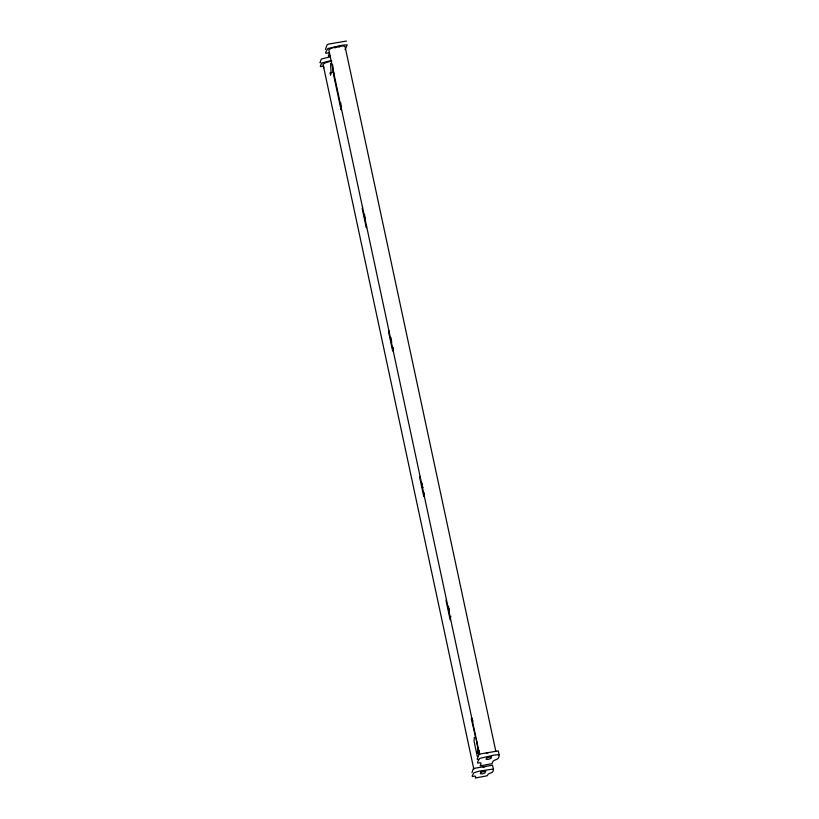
<?xml version="1.0" encoding="UTF-8"?>
<svg xmlns="http://www.w3.org/2000/svg" width="819" height="819" viewBox="0 0 819 819"><rect width="100%" height="100%" fill="white"/><g stroke="black" fill="none" stroke-linecap="round" stroke-linejoin="round"><path stroke-width="1.23" d="M393.274 347.41L392.639 350.952L388.564 331.93L388.994 330.794M424.416 492.997L423.781 496.539L419.707 477.508L420.137 476.382M450.778 616.216L450.143 619.768L446.068 600.736L446.488 599.6M330.231 72.891L330.641 74.918L330.231 72.891L333.886 72.195M323.505 68.151C325.276 62.868 316.687 70.854 322.184 62.848L330.886 60.626M474.344 737.366L474.047 741.021L477.293 756.387M476.136 738.584L478.685 753.398M362.633 207.565L362.203 208.702L366.277 227.733L366.717 226.689M364.506 214.271L365.213 219.082L365.417 218.55M390.868 337.489L391.564 342.311L391.779 341.779M422.01 483.077L422.706 487.899L422.921 487.366M448.372 606.306L449.068 611.117L448.935 608.179M493.355 769.041C493.929 774.344 488.247 771.856 487.233 775.757L475.348 778.009C477.129 772.716 468.54 780.712 474.037 772.706L479.115 771.17L493.355 769.041L492.536 765.233L474.846 768.232L473.218 768.898L471.99 772.634M499.078 754.719C499.447 761.588 492.997 757.974 492.086 763.636L480.2 765.888C483.814 758.199 473.054 768.355 479.77 758.384L494.502 755.016L499.078 754.719L498.269 750.91L480.579 753.91L478.951 754.575L477.108 759.193L477.989 759.223M345.045 49.683L347.236 44.861L342.649 45.168L327.917 48.526C321.202 58.497 331.961 48.341 328.347 56.04L330.129 56.081M334.848 47.922L335.974 47.338M331.859 60.985L325.901 62.582L323.034 64.251L473.802 769.051M486.302 753.193L488.687 752.559M477.753 753.193L479.002 752.927L479.135 751.647L477.979 751.136M330.067 56.828L321.376 59.04L319.922 62.684L320.802 62.705M337.469 46.949L339.68 47.011M482.893 767.034L485.114 766.799M346.417 41.063L328.726 44.052L327.098 44.717L325.481 49.437M476.566 751.975L477.211 753.091M472.993 721.273L471.672 717.823L471.304 718.734L475.583 737.243M333.968 74.836L334.398 75.952L334.306 73.823M479.279 751.555L478.828 750.317L478.716 751.238M495.864 751.494L345.096 46.693L343.202 45.925L337.653 46.509L331.695 48.106L328.818 49.775L479.586 754.575M478.89 752.344L479.299 754.238M333.405 74.058L341.032 109.736L340.776 102.877M477.672 748.464L478.941 754.412M479.524 753.582L479.453 752.681M332.739 64.967L333.098 71.99M330.6 63.503L331.101 73.321M480.978 772.102L480.303 773.791L482.504 773.842L485.124 772.88L485.8 771.181L480.978 772.102M486.701 757.78L486.087 759.315L488.298 759.377L490.919 758.404L491.533 756.869L486.701 757.78"/></g></svg>
